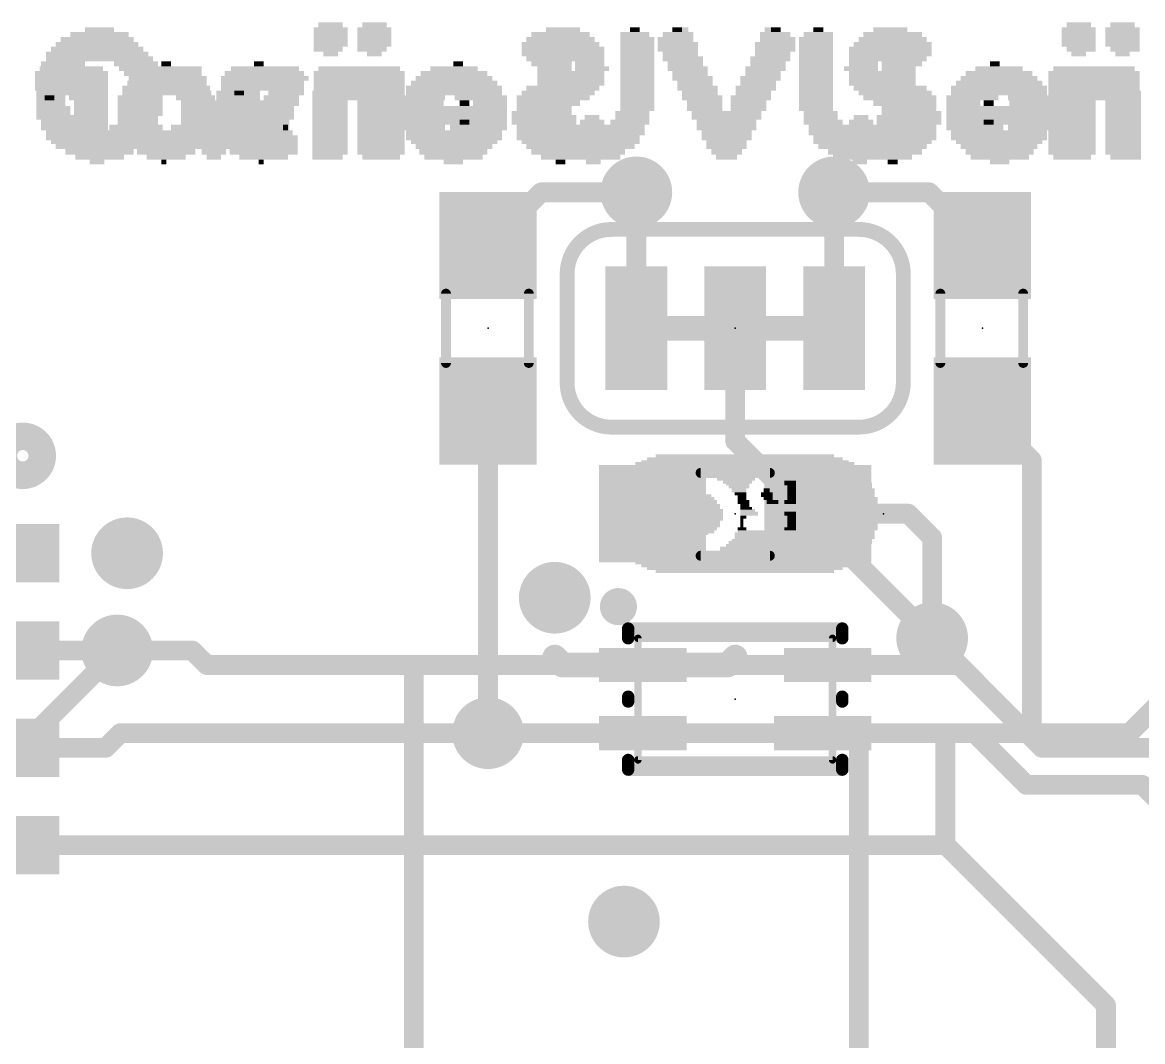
# Model space of a CAD drawing. Extents: x -31.8 to 54.9, y -10.7 to 32.8.
# Drawn here: x 5.38 to 16.89, y 9.18 to 19.65 of the extents above; entities that cross this region are included whole.
import ezdxf

# ---------------------------------------------------------------- set-up
doc = ezdxf.new("R2010")
doc.units = 0
for name, color, linetype in [('1', 12, 'CONTINUOUS'), ('16', 132, 'CONTINUOUS'), ('18', 110, 'CONTINUOUS'), ('21', 41, 'CONTINUOUS'), ('22', 40, 'CONTINUOUS'), ('23', 53, 'CONTINUOUS'), ('24', 53, 'CONTINUOUS'), ('51', 53, 'CONTINUOUS')]:
    doc.layers.add(name, color=color, linetype=linetype)

# ---------------------------------------------------------------- blocks, each defined once
blk = doc.blocks.new('RECT')
blk.add_solid([(-0.5, -0.5), (0.5, -0.5), (-0.5, 0.5), (0.5, 0.5)])
blk = doc.blocks.new('ROUNDV')
at = {"const_width": 0.5}
blk.add_lwpolyline([(0, -0.25, 1), (0, 0.25, 1), (0, -0.25)], format="xyb", dxfattribs=at)

msp = doc.modelspace()

# ---------------------------------------------------------------- linework, layer by layer
at = {"layer": '1'}
for points, const_width in [([(10.16, 17.36), (10.707, 17.907)], 0.2032), ([(10.707, 17.907), (11.684, 17.907)], 0.2032), ([(14.693, 17.907), (13.716, 17.907)], 0.2032), ([(15.24, 17.36), (14.693, 17.907)], 0.2032), ([(10.16, 15.66), (10.16, 12.35)], 0.2032), ([(15.24, 15.66), (15.748, 15.152)], 0.2032), ([(15.748, 15.152), (15.748, 12.35)], 0.2032), ([(13.55, 14.605), (14.478, 14.605)], 0.2032), ([(14.478, 14.605), (14.7235, 14.3595)], 0.2032), ([(14.7235, 14.3595), (14.7235, 13.3265)], 0.2032), ([(18.6, 14.2), (16.75, 12.35)], 0.2032), ([(14.7235, 13.3265), (14.447, 13.05)], 0.2032), ([(5.08, 13.2), (6.35, 13.2)], 0.2032), ([(10.9276, 13.05), (10.8458, 13.1318)], 0.254), ([(12.6182, 13.05), (12.7, 13.1318)], 0.254), ([(11.75, 13.05), (10.9276, 13.05)], 0.254), ([(11.75, 13.05), (12.6182, 13.05)], 0.254), ([(14.447, 13.05), (13.65, 13.05)], 0.2032), ([(6.381, 12.35), (6.231, 12.2)], 0.2032), ([(10.16, 12.35), (6.381, 12.35)], 0.2032), ([(11.75, 12.35), (10.16, 12.35)], 0.2032), ([(14.859, 12.35), (13.6, 12.35)], 0.2032), ([(15.748, 12.35), (14.859, 12.35)], 0.2032), ([(14.859, 12.35), (14.859, 11.2)], 0.2032), ([(16.75, 12.35), (15.748, 12.35)], 0.2032), ([(6.231, 12.2), (5.08, 12.2)], 0.2032), ([(5.08, 11.2), (14.859, 11.2)], 0.2032), ([(14.859, 11.2), (14.864, 11.2)], 0.2032), ([(14.864, 11.2), (16.51, 9.554)], 0.2032), ([(16.51, 9.554), (16.51, 1.27)], 0.2032)]:
    msp.add_lwpolyline(points, dxfattribs=dict(at, const_width=const_width))
for points, const_width in [([(10.707, 17.9578, 1), (10.707, 17.8562)], 0.1016), ([(10.7429, 17.8711, 1), (10.6711, 17.9429)], 0.1016), ([(11.684, 17.8562, 1), (11.684, 17.9578)], 0.1016), ([(13.716, 17.9578, 1), (13.716, 17.8562)], 0.1016), ([(14.7289, 17.9429, 1), (14.6571, 17.8711)], 0.1016), ([(14.693, 17.8562, 1), (14.693, 17.9578)], 0.1016), ([(10.1241, 17.3959, 1), (10.1959, 17.3241)], 0.1016), ([(15.2041, 17.3241, 1), (15.2759, 17.3959)], 0.1016), ([(10.2108, 15.66, 1), (10.1092, 15.66)], 0.1016), ([(15.2759, 15.6959, 1), (15.2041, 15.6241)], 0.1016), ([(15.7988, 15.152, 1), (15.6972, 15.152)], 0.1016), ([(15.7121, 15.1161, 1), (15.7839, 15.1879)], 0.1016), ([(13.55, 14.6558, 1), (13.55, 14.5542)], 0.1016), ([(14.5139, 14.6409, 1), (14.4421, 14.5691)], 0.1016), ([(14.478, 14.5542, 1), (14.478, 14.6558)], 0.1016), ([(14.7743, 14.3595, 1), (14.6727, 14.3595)], 0.1016), ([(14.6876, 14.3236, 1), (14.7594, 14.3954)], 0.1016), ([(14.6727, 13.3265, 1), (14.7743, 13.3265)], 0.1016), ([(14.7594, 13.2906, 1), (14.6876, 13.3624)], 0.1016), ([(6.35, 13.1492, 1), (6.35, 13.2508)], 0.1016), ([(10.8907, 13.1767, 1), (10.8009, 13.0869)], 0.127), ([(12.7449, 13.0869, 1), (12.6551, 13.1767)], 0.127), ([(10.9276, 13.1135, 1), (10.9276, 12.9865)], 0.127), ([(10.8827, 13.0051, 1), (10.9725, 13.0949)], 0.127), ([(11.75, 13.1135, 1), (11.75, 12.9865)], 0.127), ([(11.75, 12.9865, 1), (11.75, 13.1135)], 0.127), ([(12.5733, 13.0949, 1), (12.6631, 13.0051)], 0.127), ([(12.6182, 12.9865, 1), (12.6182, 13.1135)], 0.127), ([(13.65, 13.1008, 1), (13.65, 12.9992)], 0.1016), ([(14.4111, 13.0859, 1), (14.4829, 13.0141)], 0.1016), ([(14.447, 12.9992, 1), (14.447, 13.1008)], 0.1016), ([(6.381, 12.4008, 1), (6.381, 12.2992)], 0.1016), ([(6.4169, 12.3141, 1), (6.3451, 12.3859)], 0.1016), ([(10.16, 12.4008, 1), (10.16, 12.2992)], 0.1016), ([(10.16, 12.2992, 1), (10.16, 12.4008)], 0.1016), ([(11.75, 12.2992, 1), (11.75, 12.4008)], 0.1016), ([(13.6, 12.4008, 1), (13.6, 12.2992)], 0.1016), ([(14.859, 12.4008, 1), (14.859, 12.2992)], 0.1016), ([(14.9098, 12.35, 1), (14.8082, 12.35)], 0.1016), ([(14.859, 12.2992, 1), (14.859, 12.4008)], 0.1016), ([(15.748, 12.4008, 1), (15.748, 12.2992)], 0.1016), ([(15.748, 12.2992, 1), (15.748, 12.4008)], 0.1016), ([(16.7141, 12.3859, 1), (16.7859, 12.3141)], 0.1016), ([(16.75, 12.2992, 1), (16.75, 12.4008)], 0.1016), ([(10.1092, 12.35, 1), (10.2108, 12.35)], 0.1016), ([(15.6972, 12.35, 1), (15.7988, 12.35)], 0.1016), ([(6.1951, 12.2359, 1), (6.2669, 12.1641)], 0.1016), ([(6.231, 12.1492, 1), (6.231, 12.2508)], 0.1016), ([(14.859, 11.2508, 1), (14.859, 11.1492)], 0.1016), ([(14.8999, 11.2359, 1), (14.8281, 11.1641)], 0.1016), ([(14.859, 11.1492, 1), (14.859, 11.2508)], 0.1016), ([(14.864, 11.1492, 1), (14.864, 11.2508)], 0.1016), ([(14.8082, 11.2, 1), (14.9098, 11.2)], 0.1016), ([(16.5608, 9.554, 1), (16.4592, 9.554)], 0.1016), ([(16.4741, 9.5181, 1), (16.5459, 9.5899)], 0.1016)]:
    msp.add_lwpolyline(points, format="xyb", dxfattribs=dict(at, const_width=const_width))
at = {"layer": '16', "const_width": 0.2032}
for points in [[(11.684, 17.907), (11.684, 16.51)], [(13.716, 17.907), (13.716, 16.51)], [(12.7, 16.51), (12.7, 15.35)], [(12.7, 15.35), (14.7235, 13.3265)], [(14.7235, 13.3265), (15, 13.05)], [(5.08, 11.93), (6.35, 13.2)], [(6.35, 13.2), (7.12, 13.2)], [(7.12, 13.2), (7.27, 13.05)], [(7.27, 13.05), (9.398, 13.05)], [(9.398, 13.05), (15, 13.05)], [(9.398, 3.302), (9.398, 13.05)], [(15.85, 12.2), (15, 13.05)], [(10.16, 12.35), (13.97, 12.35)], [(13.97, 12.35), (15.1612, 12.35)], [(13.97, 1.27), (13.97, 12.35)], [(15.1612, 12.35), (15.6922, 11.819)], [(19.05, 12.2), (15.85, 12.2)], [(15.6922, 11.819), (16.883, 11.819)], [(16.883, 11.819), (17.272, 11.43)]]:
    msp.add_lwpolyline(points, dxfattribs=at)
at = {"layer": '16', "const_width": 0.1016}
for points in [[(11.7348, 17.907, 1), (11.6332, 17.907)], [(13.7668, 17.907, 1), (13.6652, 17.907)], [(12.7508, 16.51, 1), (12.6492, 16.51)], [(11.6332, 16.51, 1), (11.7348, 16.51)], [(13.6652, 16.51, 1), (13.7668, 16.51)], [(12.7359, 15.3859, 1), (12.6641, 15.3141)], [(12.6492, 15.35, 1), (12.7508, 15.35)], [(14.7594, 13.3624, 1), (14.6876, 13.2906)], [(14.6876, 13.2906, 1), (14.7594, 13.3624)], [(6.35, 13.2508, 1), (6.35, 13.1492)], [(6.3859, 13.1641, 1), (6.3141, 13.2359)], [(7.1559, 13.2359, 1), (7.0841, 13.1641)], [(7.12, 13.1492, 1), (7.12, 13.2508)], [(7.27, 13.1008, 1), (7.27, 12.9992)], [(7.2341, 13.0141, 1), (7.3059, 13.0859)], [(9.398, 13.1008, 1), (9.398, 12.9992)], [(9.4488, 13.05, 1), (9.3472, 13.05)], [(9.398, 12.9992, 1), (9.398, 13.1008)], [(15.0359, 13.0859, 1), (14.9641, 13.0141)], [(14.9641, 13.0141, 1), (15.0359, 13.0859)], [(15, 12.9992, 1), (15, 13.1008)], [(10.16, 12.4008, 1), (10.16, 12.2992)], [(13.97, 12.4008, 1), (13.97, 12.2992)], [(14.0208, 12.35, 1), (13.9192, 12.35)], [(13.97, 12.2992, 1), (13.97, 12.4008)], [(15.1971, 12.3859, 1), (15.1253, 12.3141)], [(15.1612, 12.2992, 1), (15.1612, 12.4008)], [(15.85, 12.2508, 1), (15.85, 12.1492)], [(15.8141, 12.1641, 1), (15.8859, 12.2359)], [(15.6922, 11.8698, 1), (15.6922, 11.7682)], [(15.6563, 11.7831, 1), (15.7281, 11.8549)], [(16.9189, 11.8549, 1), (16.8471, 11.7831)], [(16.883, 11.7682, 1), (16.883, 11.8698)]]:
    msp.add_lwpolyline(points, format="xyb", dxfattribs=at)
at = {"layer": '21'}
for points, const_width in [([(5.38, 15.0586, 1), (5.38, 15.3414, 1), (5.38, 15.0586)], 0.4), ([(11.5, 13.5548, 1), (11.5, 13.7453, 1), (11.5, 13.5548)], 0.1905), ([(11.6, 13.4568, 1), (11.6, 13.3933)], 0.0635), ([(11.6318, 13.425, 1), (11.5683, 13.425)], 0.0635), ([(13.8318, 13.425, 1), (13.7683, 13.425)], 0.0635), ([(13.8, 13.3933, 1), (13.8, 13.4568)], 0.0635), ([(11.5683, 13.325, 1), (11.6318, 13.325)], 0.0635), ([(13.7683, 13.325, 1), (13.8318, 13.325)], 0.0635), ([(11.6318, 12.725, 1), (11.5683, 12.725)], 0.0635), ([(13.8318, 12.725, 1), (13.7683, 12.725)], 0.0635), ([(11.5683, 12.675, 1), (11.6318, 12.675)], 0.0635), ([(13.7683, 12.675, 1), (13.8318, 12.675)], 0.0635), ([(11.6318, 12.075, 1), (11.5683, 12.075)], 0.0635), ([(13.8318, 12.075, 1), (13.7683, 12.075)], 0.0635), ([(11.6, 12.0068, 1), (11.6, 11.9433)], 0.0635), ([(11.5683, 11.975, 1), (11.6318, 11.975)], 0.0635), ([(13.7683, 11.975, 1), (13.8318, 11.975)], 0.0635), ([(13.8, 11.9433, 1), (13.8, 12.0068)], 0.0635)]:
    msp.add_lwpolyline(points, format="xyb", dxfattribs=dict(at, const_width=const_width))
at = {"layer": '21', "const_width": 0.127}
for points in [[(13.8, 13.425), (11.6, 13.425)], [(11.6, 13.325), (11.6, 13.425)], [(13.8, 13.425), (13.8, 13.325)], [(11.6, 12.675), (11.6, 12.725)], [(13.8, 12.725), (13.8, 12.675)], [(11.6, 11.975), (11.6, 12.075)], [(13.8, 12.075), (13.8, 11.975)], [(11.6, 11.975), (13.8, 11.975)]]:
    msp.add_lwpolyline(points, dxfattribs=at)
at = {"layer": '22'}
for points, const_width in [([(11.43, 17.526, 0.4142), (10.9728, 17.0688)], 0.1524), ([(11.43, 17.5641, 1), (11.43, 17.4879)], 0.0762), ([(11.43, 17.4879, 1), (11.43, 17.5641)], 0.0762), ([(14.4272, 17.0688, 0.4142), (13.97, 17.526)], 0.1524), ([(13.97, 17.5641, 1), (13.97, 17.4879)], 0.0762), ([(13.97, 17.4879, 1), (13.97, 17.5641)], 0.0762), ([(11.0109, 17.0688, 1), (10.9347, 17.0688)], 0.0762), ([(10.9347, 17.0688, 1), (11.0109, 17.0688)], 0.0762), ([(14.4653, 17.0688, 1), (14.3891, 17.0688)], 0.0762), ([(14.3891, 17.0688, 1), (14.4653, 17.0688)], 0.0762), ([(10.9728, 15.9512, 0.4142), (11.43, 15.494)], 0.1524), ([(11.0109, 15.9512, 1), (10.9347, 15.9512)], 0.0762), ([(13.97, 15.494, 0.4142), (14.4272, 15.9512)], 0.1524), ([(14.4653, 15.9512, 1), (14.3891, 15.9512)], 0.0762), ([(10.9347, 15.9512, 1), (11.0109, 15.9512)], 0.0762), ([(14.3891, 15.9512, 1), (14.4653, 15.9512)], 0.0762), ([(11.43, 15.5321, 1), (11.43, 15.4559)], 0.0762), ([(11.43, 15.4559, 1), (11.43, 15.5321)], 0.0762), ([(13.97, 15.5321, 1), (13.97, 15.4559)], 0.0762), ([(13.97, 15.4559, 1), (13.97, 15.5321)], 0.0762)]:
    msp.add_lwpolyline(points, format="xyb", dxfattribs=dict(at, const_width=const_width))
at = {"layer": '22', "const_width": 0.1524}
for points in [[(13.97, 17.526), (11.43, 17.526)], [(10.9728, 15.9512), (10.9728, 17.0688)], [(14.4272, 15.9512), (14.4272, 17.0688)], [(11.43, 15.494), (13.97, 15.494)]]:
    msp.add_lwpolyline(points, dxfattribs=at)
at = {"layer": '23'}
for p in [(10.16, 16.51), (15.24, 16.51), (12.7, 14.605), (12.7, 12.7)]:
    msp.add_point(p, dxfattribs=at)
at = {"layer": '24'}
for p in [(12.7, 16.51), (14.224, 14.605)]:
    msp.add_point(p, dxfattribs=at)
at = {"layer": '51'}
for points, const_width in [([(9.728, 16.154), (9.728, 16.866)], 0.1016), ([(10.579, 16.154), (10.579, 16.866)], 0.1016), ([(14.808, 16.154), (14.808, 16.866)], 0.1016), ([(15.659, 16.154), (15.659, 16.866)], 0.1016), ([(13.056, 15.024), (12.344, 15.024)], 0.1016), ([(13.056, 14.173), (12.344, 14.173)], 0.1016), ([(11.7, 13.325), (11.7, 12.075)], 0.0762), ([(13.7, 13.325), (11.7, 13.325)], 0.0762), ([(13.7, 12.075), (13.7, 13.325)], 0.0762), ([(11.7, 12.075), (13.7, 12.075)], 0.0762)]:
    msp.add_lwpolyline(points, dxfattribs=dict(at, const_width=const_width))
for points, const_width in [([(9.7534, 16.866, 1), (9.7026, 16.866)], 0.0508), ([(10.6044, 16.866, 1), (10.5536, 16.866)], 0.0508), ([(14.8334, 16.866, 1), (14.7826, 16.866)], 0.0508), ([(15.6844, 16.866, 1), (15.6336, 16.866)], 0.0508), ([(9.7026, 16.154, 1), (9.7534, 16.154)], 0.0508), ([(10.5536, 16.154, 1), (10.6044, 16.154)], 0.0508), ([(14.7826, 16.154, 1), (14.8334, 16.154)], 0.0508), ([(15.6336, 16.154, 1), (15.6844, 16.154)], 0.0508), ([(12.344, 15.0494, 1), (12.344, 14.9986)], 0.0508), ([(13.056, 14.9986, 1), (13.056, 15.0494)], 0.0508), ([(12.344, 14.1984, 1), (12.344, 14.1476)], 0.0508), ([(13.056, 14.1476, 1), (13.056, 14.1984)], 0.0508), ([(11.7191, 13.325, 1), (11.681, 13.325)], 0.0381), ([(11.7, 13.3441, 1), (11.7, 13.306)], 0.0381), ([(13.7191, 13.325, 1), (13.681, 13.325)], 0.0381), ([(13.7, 13.306, 1), (13.7, 13.3441)], 0.0381), ([(11.7, 12.0941, 1), (11.7, 12.056)], 0.0381), ([(11.681, 12.075, 1), (11.7191, 12.075)], 0.0381), ([(13.681, 12.075, 1), (13.7191, 12.075)], 0.0381), ([(13.7, 12.056, 1), (13.7, 12.0941)], 0.0381)]:
    msp.add_lwpolyline(points, format="xyb", dxfattribs=dict(at, const_width=const_width))

# ---------------------------------------------------------------- block references
at = {"layer": '1', "xscale": 1.1}
for p, rotation in [((10.16, 17.36), 90), ((15.24, 17.36), 90), ((10.16, 15.66), 90), ((15.24, 15.66), 90), ((11.85, 14.605), 180), ((13.55, 14.605), 180)]:
    msp.add_blockref('RECT', p, dxfattribs=dict(at, rotation=rotation))
at = {"layer": '1'}
for p, xscale, yscale, rotation in [((5.08, 14.2), 0.6, 1.35, 270), ((5.08, 13.2), 0.6, 1.35, 270), ((13.65, 13.05), 0.9, 0.35, 180), ((5.08, 12.2), 0.6, 1.35, 270), ((5.08, 11.2), 0.6, 1.35, 270)]:
    msp.add_blockref('RECT', p, dxfattribs=dict(at, xscale=xscale, yscale=yscale, rotation=rotation))
at = {"layer": '1', "xscale": 0.9, "yscale": 0.35}
for p in [(11.75, 13.05), (11.75, 12.35)]:
    msp.add_blockref('RECT', p, dxfattribs=at)
at = {"layer": '1', "yscale": 0.35}
msp.add_blockref('RECT', (13.6, 12.35), dxfattribs=at)
at = {"layer": '16', "rotation": 180}
for p, xscale, yscale in [((11.684, 16.51), 0.635, 1.27), ((12.7, 16.51), 0.635, 1.27), ((13.716, 16.51), 0.635, 1.27), ((12.192, 16.51), 0.4064, 0.254), ((13.208, 16.51), 0.4064, 0.254)]:
    msp.add_blockref('RECT', p, dxfattribs=dict(at, xscale=xscale, yscale=yscale))
at = {"layer": '18', "xscale": 0.7366, "yscale": 0.7366}
for p in [(11.684, 17.907), (11.684, 17.907), (13.716, 17.907), (13.716, 17.907), (6.4516, 14.1986), (6.4516, 14.1986), (10.8458, 13.7414), (10.8458, 13.7414), (14.7235, 13.3265), (14.7235, 13.3265), (6.35, 13.2), (6.35, 13.2), (10.16, 12.35), (10.16, 12.35), (11.557, 10.414), (11.557, 10.414)]:
    msp.add_blockref('ROUNDV', p, dxfattribs=at)
at = {"layer": '21'}
for p, xscale, yscale in [((6.168, 19.578), 0.3, 0.05), ((8.543, 19.578), 0.35, 0.05), ((8.543, 19.628), 0.25, 0.05), ((8.993, 19.578), 0.35, 0.05), ((8.993, 19.628), 0.25, 0.05), ((10.843, 19.578), 0.15, 0.05), ((11.668, 19.578), 0.1, 0.05), ((12.143, 19.578), 0.15, 0.05), ((13.118, 19.578), 0.1, 0.05), ((14.293, 19.578), 0.35, 0.05), ((6.143, 19.428), 0.85, 0.05), ((6.143, 19.478), 0.75, 0.05), ((6.168, 19.528), 0.6, 0.05), ((8.543, 19.528), 0.35, 0.05), ((8.543, 19.478), 0.35, 0.05), ((8.543, 19.428), 0.35, 0.05), ((8.993, 19.528), 0.35, 0.05), ((8.993, 19.478), 0.35, 0.05), ((8.993, 19.428), 0.35, 0.05), ((10.843, 19.478), 0.35, 0.05), ((10.843, 19.428), 0.35, 0.05), ((10.843, 19.528), 0.25, 0.05), ((11.668, 19.528), 0.3, 0.05), ((11.693, 19.478), 0.35, 0.05), ((11.693, 19.428), 0.35, 0.05), ((12.118, 19.428), 0.4, 0.05), ((12.118, 19.478), 0.3, 0.05), ((12.143, 19.528), 0.25, 0.05), ((13.143, 19.478), 0.35, 0.05), ((13.143, 19.428), 0.35, 0.05), ((13.143, 19.528), 0.25, 0.05), ((14.318, 19.428), 0.8, 0.05), ((14.318, 19.478), 0.7, 0.05), ((14.318, 19.528), 0.6, 0.05), ((6.143, 19.328), 1.05, 0.05), ((6.143, 19.378), 0.95, 0.05), ((8.518, 19.378), 0.3, 0.05), ((8.543, 19.328), 0.15, 0.05), ((8.968, 19.378), 0.3, 0.05), ((8.993, 19.328), 0.15, 0.05), ((10.843, 19.378), 0.35, 0.05), ((10.843, 19.328), 0.35, 0.05), ((11.693, 19.378), 0.35, 0.05), ((11.693, 19.328), 0.35, 0.05), ((12.143, 19.378), 0.35, 0.05), ((12.143, 19.328), 0.35, 0.05), ((13.118, 19.378), 0.4, 0.05), ((13.093, 19.328), 0.35, 0.05), ((14.293, 19.378), 0.85, 0.05), ((14.293, 19.328), 0.85, 0.05), ((5.793, 19.228), 0.45, 0.05), ((6.168, 19.278), 1.1, 0.05), ((6.543, 19.228), 0.45, 0.05), ((10.843, 19.278), 0.35, 0.05), ((10.843, 19.228), 0.35, 0.05), ((11.693, 19.278), 0.35, 0.05), ((11.693, 19.228), 0.35, 0.05), ((12.193, 19.278), 0.35, 0.05), ((12.193, 19.228), 0.35, 0.05), ((13.068, 19.278), 0.4, 0.05), ((13.043, 19.228), 0.35, 0.05), ((14.043, 19.278), 0.35, 0.05), ((14.018, 19.228), 0.3, 0.05), ((14.518, 19.278), 0.3, 0.05), ((14.543, 19.228), 0.15, 0.05), ((15.368, 19.228), 0.1, 0.05), ((5.718, 19.128), 0.4, 0.05), ((5.768, 19.178), 0.4, 0.05), ((6.568, 19.178), 0.4, 0.05), ((6.593, 19.128), 0.35, 0.05), ((7.068, 19.128), 0.3, 0.05), ((7.093, 19.178), 0.25, 0.05), ((7.593, 19.128), 0.25, 0.05), ((7.593, 19.178), 0.15, 0.05), ((8.118, 19.128), 0.3, 0.05), ((8.118, 19.178), 0.2, 0.05), ((8.543, 19.128), 0.35, 0.05), ((8.543, 19.178), 0.25, 0.05), ((8.993, 19.128), 0.35, 0.05), ((8.993, 19.178), 0.25, 0.05), ((9.743, 19.128), 0.55, 0.05), ((9.768, 19.178), 0.4, 0.05), ((10.843, 19.178), 0.35, 0.05), ((10.843, 19.128), 0.35, 0.05), ((11.693, 19.178), 0.35, 0.05), ((11.693, 19.128), 0.35, 0.05), ((12.243, 19.178), 0.35, 0.05), ((12.243, 19.128), 0.35, 0.05), ((13.018, 19.178), 0.4, 0.05), ((12.993, 19.128), 0.35, 0.05), ((13.993, 19.178), 0.35, 0.05), ((14.043, 19.128), 0.35, 0.05), ((15.393, 19.128), 0.65, 0.05), ((15.393, 19.178), 0.45, 0.05), ((16.318, 19.128), 0.8, 0.05), ((16.093, 19.178), 0.25, 0.05), ((16.468, 19.178), 0.3, 0.05), ((5.693, 19.078), 0.35, 0.05), ((5.693, 19.028), 0.35, 0.05), ((5.668, 18.978), 0.3, 0.05), ((6.643, 19.078), 0.35, 0.05), ((6.643, 19.028), 0.35, 0.05), ((6.643, 18.978), 0.35, 0.05), ((7.093, 19.078), 0.35, 0.05), ((7.093, 19.028), 0.35, 0.05), ((7.093, 18.978), 0.35, 0.05), ((7.593, 19.078), 0.35, 0.05), ((7.593, 19.028), 0.35, 0.05), ((7.618, 18.978), 0.4, 0.05), ((8.093, 19.028), 0.35, 0.05), ((8.093, 18.978), 0.35, 0.05), ((8.143, 19.078), 0.35, 0.05), ((8.543, 19.078), 0.35, 0.05), ((8.543, 19.028), 0.35, 0.05), ((8.543, 18.978), 0.35, 0.05), ((8.993, 19.078), 0.35, 0.05), ((8.993, 19.028), 0.35, 0.05), ((8.993, 18.978), 0.35, 0.05), ((9.718, 18.978), 0.8, 0.05), ((9.743, 19.028), 0.75, 0.05), ((9.768, 19.078), 0.7, 0.05), ((10.843, 19.078), 0.35, 0.05), ((10.843, 19.028), 0.35, 0.05), ((10.843, 18.978), 0.35, 0.05), ((11.693, 19.078), 0.35, 0.05), ((11.693, 19.028), 0.35, 0.05), ((11.693, 18.978), 0.35, 0.05), ((12.293, 19.078), 0.35, 0.05), ((12.293, 19.028), 0.35, 0.05), ((12.343, 18.978), 0.35, 0.05), ((12.968, 19.078), 0.4, 0.05), ((12.943, 19.028), 0.35, 0.05), ((12.943, 18.978), 0.35, 0.05), ((14.093, 19.078), 0.45, 0.05), ((14.193, 19.028), 0.65, 0.05), ((14.293, 18.978), 0.75, 0.05), ((15.368, 18.978), 0.9, 0.05), ((15.368, 19.028), 0.8, 0.05), ((15.393, 19.078), 0.75, 0.05), ((16.343, 19.078), 0.85, 0.05), ((16.368, 19.028), 0.9, 0.05), ((16.368, 18.978), 0.9, 0.05), ((5.668, 18.928), 0.3, 0.05), ((5.668, 18.878), 0.3, 0.05), ((6.643, 18.928), 0.35, 0.05), ((6.643, 18.878), 0.35, 0.05), ((7.143, 18.928), 0.35, 0.05), ((7.143, 18.878), 0.35, 0.05), ((7.593, 18.928), 0.45, 0.05), ((7.593, 18.878), 0.45, 0.05), ((8.043, 18.878), 0.35, 0.05), ((8.093, 18.928), 0.35, 0.05), ((8.543, 18.928), 0.35, 0.05), ((8.543, 18.878), 0.35, 0.05), ((8.993, 18.928), 0.35, 0.05), ((8.993, 18.878), 0.35, 0.05), ((9.493, 18.878), 0.45, 0.05), ((9.693, 18.928), 0.75, 0.05), ((9.943, 18.878), 0.25, 0.05), ((10.843, 18.928), 0.35, 0.05), ((10.843, 18.878), 0.35, 0.05), ((11.693, 18.928), 0.35, 0.05), ((11.693, 18.878), 0.35, 0.05), ((12.343, 18.928), 0.35, 0.05), ((12.393, 18.878), 0.35, 0.05), ((12.893, 18.928), 0.35, 0.05), ((12.893, 18.878), 0.35, 0.05), ((14.343, 18.928), 0.75, 0.05), ((14.393, 18.878), 0.75, 0.05), ((15.068, 18.878), 0.4, 0.05), ((15.368, 18.928), 0.9, 0.05), ((15.668, 18.878), 0.3, 0.05), ((16.393, 18.928), 0.95, 0.05), ((16.393, 18.878), 0.95, 0.05), ((5.668, 18.823), 0.3, 0.06), ((5.693, 18.768), 0.35, 0.05), ((6.643, 18.823), 0.35, 0.06), ((6.643, 18.768), 0.35, 0.05), ((7.618, 18.823), 1.2, 0.06), ((7.593, 18.768), 1.15, 0.05), ((8.543, 18.823), 0.35, 0.06), ((8.543, 18.768), 0.35, 0.05), ((8.993, 18.823), 0.35, 0.06), ((8.993, 18.768), 0.35, 0.05), ((9.443, 18.823), 0.35, 0.06), ((9.443, 18.768), 0.35, 0.05), ((9.918, 18.823), 0.1, 0.06), ((10.843, 18.823), 0.35, 0.06), ((10.843, 18.768), 0.35, 0.05), ((11.693, 18.823), 0.35, 0.06), ((11.693, 18.768), 0.35, 0.05), ((12.393, 18.823), 0.35, 0.06), ((12.418, 18.768), 0.3, 0.05), ((12.843, 18.823), 0.35, 0.06), ((12.843, 18.768), 0.35, 0.05), ((14.443, 18.823), 0.65, 0.06), ((14.518, 18.768), 0.5, 0.05), ((15.043, 18.823), 0.35, 0.06), ((15.343, 18.768), 0.95, 0.05), ((15.668, 18.823), 0.3, 0.06), ((16.093, 18.823), 0.35, 0.06), ((16.093, 18.768), 0.35, 0.05), ((16.693, 18.823), 0.35, 0.06), ((16.718, 18.768), 0.3, 0.05), ((5.693, 18.718), 0.35, 0.05), ((5.718, 18.678), 0.4, 0.05), ((5.768, 18.628), 0.4, 0.05), ((6.568, 18.628), 0.4, 0.05), ((6.618, 18.718), 0.4, 0.05), ((6.593, 18.678), 0.35, 0.05), ((7.593, 18.718), 1.15, 0.05), ((7.618, 18.678), 1.1, 0.05), ((7.593, 18.628), 1.05, 0.05), ((8.543, 18.718), 0.35, 0.05), ((8.543, 18.678), 0.35, 0.05), ((8.543, 18.628), 0.35, 0.05), ((8.993, 18.718), 0.35, 0.05), ((8.993, 18.678), 0.35, 0.05), ((8.993, 18.628), 0.35, 0.05), ((9.443, 18.718), 0.35, 0.05), ((9.443, 18.678), 0.35, 0.05), ((9.443, 18.628), 0.35, 0.05), ((9.918, 18.628), 0.1, 0.05), ((10.843, 18.718), 0.35, 0.05), ((10.893, 18.678), 0.35, 0.05), ((10.893, 18.628), 0.35, 0.05), ((11.618, 18.628), 0.4, 0.05), ((11.643, 18.718), 0.35, 0.05), ((11.643, 18.678), 0.35, 0.05), ((12.618, 18.718), 0.7, 0.05), ((12.643, 18.678), 0.65, 0.05), ((12.618, 18.628), 0.6, 0.05), ((13.993, 18.628), 0.25, 0.05), ((13.993, 18.678), 0.15, 0.05), ((14.618, 18.718), 0.4, 0.05), ((14.643, 18.678), 0.35, 0.05), ((14.643, 18.628), 0.35, 0.05), ((15.343, 18.718), 0.95, 0.05), ((15.318, 18.678), 0.9, 0.05), ((15.293, 18.628), 0.85, 0.05), ((16.093, 18.718), 0.35, 0.05), ((16.093, 18.678), 0.35, 0.05), ((16.093, 18.628), 0.35, 0.05), ((16.718, 18.718), 0.3, 0.05), ((16.718, 18.678), 0.3, 0.05), ((16.718, 18.628), 0.3, 0.05), ((5.818, 18.573), 0.5, 0.06), ((6.243, 18.518), 1.25, 0.05), ((6.543, 18.573), 0.55, 0.06), ((7.343, 18.573), 0.45, 0.06), ((7.343, 18.518), 0.45, 0.05), ((7.868, 18.573), 0.5, 0.06), ((7.843, 18.518), 0.45, 0.05), ((8.543, 18.573), 0.35, 0.06), ((8.543, 18.518), 0.35, 0.05), ((8.993, 18.573), 0.35, 0.06), ((8.993, 18.518), 0.35, 0.05), ((9.493, 18.573), 0.45, 0.06), ((9.693, 18.518), 0.75, 0.05), ((9.893, 18.573), 0.25, 0.06), ((10.943, 18.573), 0.45, 0.06), ((11.568, 18.573), 0.4, 0.06), ((12.643, 18.573), 0.55, 0.06), ((12.618, 18.518), 0.5, 0.05), ((14.018, 18.573), 0.4, 0.06), ((14.293, 18.518), 0.95, 0.05), ((14.593, 18.573), 0.35, 0.06), ((15.068, 18.573), 0.4, 0.06), ((15.118, 18.518), 0.4, 0.05), ((15.643, 18.518), 0.15, 0.05), ((16.093, 18.573), 0.35, 0.06), ((16.093, 18.518), 0.35, 0.05), ((16.718, 18.573), 0.3, 0.06), ((16.718, 18.518), 0.3, 0.05), ((6.268, 18.468), 1.3, 0.05), ((6.293, 18.428), 1.25, 0.05), ((7.318, 18.468), 0.4, 0.05), ((7.343, 18.428), 0.35, 0.05), ((7.868, 18.468), 0.4, 0.05), ((7.843, 18.428), 0.35, 0.05), ((8.543, 18.468), 0.35, 0.05), ((8.543, 18.428), 0.35, 0.05), ((8.993, 18.468), 0.35, 0.05), ((8.993, 18.428), 0.35, 0.05), ((9.718, 18.468), 0.8, 0.05), ((9.743, 18.428), 0.75, 0.05), ((11.243, 18.468), 0.95, 0.05), ((11.268, 18.428), 0.9, 0.05), ((12.643, 18.468), 0.45, 0.05), ((12.618, 18.428), 0.4, 0.05), ((14.293, 18.468), 0.95, 0.05), ((14.293, 18.428), 0.85, 0.05), ((15.343, 18.468), 0.85, 0.05), ((15.368, 18.428), 0.8, 0.05), ((16.093, 18.468), 0.35, 0.05), ((16.093, 18.428), 0.35, 0.05), ((16.718, 18.468), 0.3, 0.05), ((16.718, 18.428), 0.3, 0.05), ((6.318, 18.378), 1.2, 0.05), ((6.168, 18.323), 0.7, 0.06), ((6.718, 18.323), 0.3, 0.06), ((7.343, 18.378), 0.35, 0.05), ((7.343, 18.323), 0.25, 0.06), ((7.868, 18.378), 0.3, 0.05), ((7.868, 18.323), 0.3, 0.06), ((8.543, 18.378), 0.35, 0.05), ((8.543, 18.323), 0.35, 0.06), ((8.993, 18.378), 0.35, 0.05), ((8.993, 18.323), 0.35, 0.06), ((9.743, 18.378), 0.65, 0.05), ((9.743, 18.323), 0.55, 0.06), ((11.268, 18.378), 0.8, 0.05), ((11.243, 18.323), 0.65, 0.06), ((12.618, 18.378), 0.4, 0.05), ((12.618, 18.323), 0.3, 0.06), ((14.293, 18.378), 0.75, 0.05), ((14.293, 18.323), 0.65, 0.06), ((15.393, 18.378), 0.75, 0.05), ((15.418, 18.323), 0.7, 0.06), ((16.093, 18.378), 0.35, 0.05), ((16.093, 18.323), 0.35, 0.06), ((16.718, 18.378), 0.3, 0.05), ((16.718, 18.323), 0.3, 0.06), ((6.168, 18.268), 0.5, 0.05), ((6.143, 18.218), 0.15, 0.05), ((6.768, 18.268), 0.2, 0.05), ((7.343, 18.268), 0.15, 0.05), ((7.868, 18.268), 0.2, 0.05), ((8.543, 18.268), 0.25, 0.05), ((8.993, 18.268), 0.25, 0.05), ((9.768, 18.268), 0.4, 0.05), ((11.268, 18.268), 0.5, 0.05), ((11.243, 18.218), 0.15, 0.05), ((12.618, 18.268), 0.2, 0.05), ((14.293, 18.268), 0.45, 0.05), ((14.318, 18.218), 0.1, 0.05), ((15.418, 18.268), 0.6, 0.05), ((15.418, 18.218), 0.2, 0.05), ((16.093, 18.268), 0.25, 0.05), ((16.743, 18.268), 0.25, 0.05)]:
    msp.add_blockref('RECT', p, dxfattribs=dict(at, xscale=xscale, yscale=yscale))
at = {"layer": '21', "yscale": 0.05}
msp.add_blockref('RECT', (11.268, 18.518), dxfattribs=at)
at = {"layer": '22', "rotation": 180}
for p, xscale, yscale in [((10.9292, 19.578), 0.35, 0.05), ((12.1042, 19.578), 0.1, 0.05), ((13.0792, 19.578), 0.15, 0.05), ((13.5542, 19.578), 0.1, 0.05), ((14.3792, 19.578), 0.15, 0.05), ((16.2292, 19.578), 0.35, 0.05), ((16.2292, 19.628), 0.25, 0.05), ((16.6792, 19.578), 0.35, 0.05), ((16.6792, 19.628), 0.25, 0.05), ((10.9042, 19.428), 0.8, 0.05), ((10.9042, 19.478), 0.7, 0.05), ((10.9042, 19.528), 0.6, 0.05), ((12.0792, 19.478), 0.35, 0.05), ((12.0792, 19.428), 0.35, 0.05), ((12.0792, 19.528), 0.25, 0.05), ((13.1042, 19.428), 0.4, 0.05), ((13.0792, 19.528), 0.25, 0.05), ((13.1042, 19.478), 0.3, 0.05), ((13.5292, 19.478), 0.35, 0.05), ((13.5292, 19.428), 0.35, 0.05), ((13.5542, 19.528), 0.3, 0.05), ((14.3792, 19.478), 0.35, 0.05), ((14.3792, 19.428), 0.35, 0.05), ((14.3792, 19.528), 0.25, 0.05), ((16.2292, 19.528), 0.35, 0.05), ((16.2292, 19.478), 0.35, 0.05), ((16.2292, 19.428), 0.35, 0.05), ((16.6792, 19.528), 0.35, 0.05), ((16.6792, 19.478), 0.35, 0.05), ((16.6792, 19.428), 0.35, 0.05), ((10.9292, 19.378), 0.85, 0.05), ((10.9292, 19.328), 0.85, 0.05), ((12.1042, 19.378), 0.4, 0.05), ((12.1292, 19.328), 0.35, 0.05), ((13.0792, 19.378), 0.35, 0.05), ((13.0792, 19.328), 0.35, 0.05), ((13.5292, 19.378), 0.35, 0.05), ((13.5292, 19.328), 0.35, 0.05), ((14.3792, 19.378), 0.35, 0.05), ((14.3792, 19.328), 0.35, 0.05), ((16.2542, 19.378), 0.3, 0.05), ((16.2292, 19.328), 0.15, 0.05), ((16.7042, 19.378), 0.3, 0.05), ((16.6792, 19.328), 0.15, 0.05), ((6.8542, 19.228), 0.1, 0.05), ((7.8042, 19.228), 0.1, 0.05), ((9.8542, 19.228), 0.1, 0.05), ((10.7042, 19.278), 0.3, 0.05), ((10.6792, 19.228), 0.15, 0.05), ((11.1792, 19.278), 0.35, 0.05), ((11.2042, 19.228), 0.3, 0.05), ((12.1542, 19.278), 0.4, 0.05), ((12.1792, 19.228), 0.35, 0.05), ((13.0292, 19.278), 0.35, 0.05), ((13.0292, 19.228), 0.35, 0.05), ((13.5292, 19.278), 0.35, 0.05), ((13.5292, 19.228), 0.35, 0.05), ((14.3792, 19.278), 0.35, 0.05), ((14.3792, 19.228), 0.35, 0.05), ((5.8792, 19.128), 0.75, 0.05), ((5.7042, 19.178), 0.3, 0.05), ((6.0792, 19.178), 0.25, 0.05), ((6.8542, 19.128), 0.6, 0.05), ((6.8292, 19.178), 0.45, 0.05), ((7.7792, 19.128), 0.65, 0.05), ((7.8042, 19.178), 0.5, 0.05), ((8.9042, 19.128), 0.8, 0.05), ((8.7542, 19.178), 0.3, 0.05), ((9.1292, 19.178), 0.25, 0.05), ((9.8292, 19.128), 0.65, 0.05), ((9.8292, 19.178), 0.45, 0.05), ((11.1792, 19.128), 0.35, 0.05), ((11.2292, 19.178), 0.35, 0.05), ((12.2042, 19.178), 0.4, 0.05), ((12.2292, 19.128), 0.35, 0.05), ((12.9792, 19.178), 0.35, 0.05), ((12.9792, 19.128), 0.35, 0.05), ((13.5292, 19.178), 0.35, 0.05), ((13.5292, 19.128), 0.35, 0.05), ((14.3792, 19.178), 0.35, 0.05), ((14.3792, 19.128), 0.35, 0.05), ((15.4792, 19.128), 0.55, 0.05), ((15.4542, 19.178), 0.4, 0.05), ((16.2292, 19.128), 0.35, 0.05), ((16.2292, 19.178), 0.25, 0.05), ((16.6792, 19.128), 0.35, 0.05), ((16.6792, 19.178), 0.25, 0.05), ((5.8792, 19.078), 0.75, 0.05), ((5.8792, 19.028), 0.75, 0.05), ((5.8792, 18.978), 0.75, 0.05), ((6.8542, 18.978), 0.9, 0.05), ((6.8542, 19.028), 0.8, 0.05), ((6.8542, 19.078), 0.7, 0.05), ((7.8042, 19.078), 0.7, 0.05), ((7.8292, 19.028), 0.75, 0.05), ((7.8542, 18.978), 0.7, 0.05), ((8.8542, 19.028), 0.9, 0.05), ((8.8542, 18.978), 0.9, 0.05), ((8.8792, 19.078), 0.85, 0.05), ((9.8542, 18.978), 0.9, 0.05), ((9.8292, 19.078), 0.75, 0.05), ((9.8542, 19.028), 0.8, 0.05), ((10.9292, 18.978), 0.75, 0.05), ((11.0292, 19.028), 0.65, 0.05), ((11.1292, 19.078), 0.45, 0.05), ((12.2542, 19.078), 0.4, 0.05), ((12.2792, 19.028), 0.35, 0.05), ((12.2792, 18.978), 0.35, 0.05), ((12.8792, 18.978), 0.35, 0.05), ((12.9292, 19.078), 0.35, 0.05), ((12.9292, 19.028), 0.35, 0.05), ((13.5292, 19.078), 0.35, 0.05), ((13.5292, 19.028), 0.35, 0.05), ((13.5292, 18.978), 0.35, 0.05), ((14.3792, 19.078), 0.35, 0.05), ((14.3792, 19.028), 0.35, 0.05), ((14.3792, 18.978), 0.35, 0.05), ((15.4542, 19.078), 0.7, 0.05), ((15.4792, 19.028), 0.75, 0.05), ((15.5042, 18.978), 0.8, 0.05), ((16.2292, 19.078), 0.35, 0.05), ((16.2292, 19.028), 0.35, 0.05), ((16.2292, 18.978), 0.35, 0.05), ((16.6792, 19.078), 0.35, 0.05), ((16.6792, 19.028), 0.35, 0.05), ((16.6792, 18.978), 0.35, 0.05), ((5.9042, 18.928), 0.7, 0.05), ((5.6542, 18.878), 0.1, 0.05), ((6.0542, 18.878), 0.4, 0.05), ((6.5542, 18.878), 0.4, 0.05), ((6.8542, 18.928), 0.9, 0.05), ((7.1542, 18.878), 0.4, 0.05), ((7.6042, 18.928), 0.1, 0.05), ((8.0292, 18.878), 0.35, 0.05), ((8.0542, 18.928), 0.3, 0.05), ((8.8292, 18.928), 0.95, 0.05), ((8.8292, 18.878), 0.95, 0.05), ((9.8542, 18.928), 0.9, 0.05), ((9.5542, 18.878), 0.3, 0.05), ((10.1542, 18.878), 0.4, 0.05), ((10.8292, 18.878), 0.75, 0.05), ((10.8792, 18.928), 0.75, 0.05), ((12.3292, 18.928), 0.35, 0.05), ((12.3292, 18.878), 0.35, 0.05), ((12.8292, 18.878), 0.35, 0.05), ((12.8792, 18.928), 0.35, 0.05), ((13.5292, 18.928), 0.35, 0.05), ((13.5292, 18.878), 0.35, 0.05), ((14.3792, 18.928), 0.35, 0.05), ((14.3792, 18.878), 0.35, 0.05), ((15.5292, 18.928), 0.75, 0.05), ((15.2792, 18.878), 0.25, 0.05), ((15.7292, 18.878), 0.45, 0.05), ((16.2292, 18.928), 0.35, 0.05), ((16.2292, 18.878), 0.35, 0.05), ((16.6792, 18.928), 0.35, 0.05), ((16.6792, 18.878), 0.35, 0.05), ((6.0792, 18.823), 0.35, 0.06), ((6.0792, 18.768), 0.35, 0.05), ((6.5292, 18.823), 0.35, 0.06), ((6.5292, 18.768), 0.35, 0.05), ((7.1792, 18.823), 0.35, 0.06), ((7.1792, 18.768), 0.35, 0.05), ((7.8292, 18.768), 0.65, 0.05), ((7.9042, 18.823), 0.6, 0.06), ((8.5292, 18.823), 0.35, 0.06), ((8.5042, 18.768), 0.3, 0.05), ((9.1292, 18.823), 0.35, 0.06), ((9.1292, 18.768), 0.35, 0.05), ((9.5542, 18.823), 0.3, 0.06), ((9.8792, 18.768), 0.95, 0.05), ((10.1792, 18.823), 0.35, 0.06), ((10.7792, 18.823), 0.65, 0.06), ((10.7042, 18.768), 0.5, 0.05), ((12.3792, 18.823), 0.35, 0.06), ((12.3792, 18.768), 0.35, 0.05), ((12.8292, 18.823), 0.35, 0.06), ((12.8042, 18.768), 0.3, 0.05), ((13.5292, 18.823), 0.35, 0.06), ((13.5292, 18.768), 0.35, 0.05), ((14.3792, 18.823), 0.35, 0.06), ((14.3792, 18.768), 0.35, 0.05), ((15.3042, 18.823), 0.1, 0.06), ((15.7792, 18.823), 0.35, 0.06), ((15.7792, 18.768), 0.35, 0.05), ((16.2292, 18.823), 0.35, 0.06), ((16.2292, 18.768), 0.35, 0.05), ((16.6792, 18.823), 0.35, 0.06), ((16.6792, 18.768), 0.35, 0.05), ((6.0792, 18.718), 0.35, 0.05), ((6.0792, 18.678), 0.35, 0.05), ((6.0792, 18.628), 0.35, 0.05), ((6.5292, 18.718), 0.35, 0.05), ((6.5292, 18.678), 0.35, 0.05), ((6.5292, 18.628), 0.35, 0.05), ((7.1792, 18.718), 0.35, 0.05), ((7.1792, 18.678), 0.35, 0.05), ((7.1792, 18.628), 0.35, 0.05), ((7.7042, 18.628), 0.6, 0.05), ((7.8042, 18.718), 0.7, 0.05), ((7.7792, 18.678), 0.65, 0.05), ((8.5042, 18.718), 0.3, 0.05), ((8.5042, 18.678), 0.3, 0.05), ((8.5042, 18.628), 0.3, 0.05), ((9.1292, 18.718), 0.35, 0.05), ((9.1292, 18.678), 0.35, 0.05), ((9.1292, 18.628), 0.35, 0.05), ((9.8792, 18.718), 0.95, 0.05), ((9.9042, 18.678), 0.9, 0.05), ((9.9292, 18.628), 0.85, 0.05), ((10.6042, 18.718), 0.4, 0.05), ((10.5792, 18.678), 0.35, 0.05), ((10.5792, 18.628), 0.35, 0.05), ((11.2292, 18.628), 0.25, 0.05), ((11.2292, 18.678), 0.15, 0.05), ((12.6042, 18.718), 0.7, 0.05), ((12.5792, 18.678), 0.65, 0.05), ((12.6042, 18.628), 0.6, 0.05), ((13.5792, 18.718), 0.35, 0.05), ((13.5792, 18.678), 0.35, 0.05), ((13.6042, 18.628), 0.4, 0.05), ((14.3292, 18.678), 0.35, 0.05), ((14.3292, 18.628), 0.35, 0.05), ((14.3792, 18.718), 0.35, 0.05), ((15.3042, 18.628), 0.1, 0.05), ((15.7792, 18.718), 0.35, 0.05), ((15.7792, 18.678), 0.35, 0.05), ((15.7792, 18.628), 0.35, 0.05), ((16.2292, 18.718), 0.35, 0.05), ((16.2292, 18.678), 0.35, 0.05), ((16.2292, 18.628), 0.35, 0.05), ((16.6792, 18.718), 0.35, 0.05), ((16.6792, 18.678), 0.35, 0.05), ((16.6792, 18.628), 0.35, 0.05), ((6.0792, 18.573), 0.35, 0.06), ((6.0792, 18.518), 0.35, 0.05), ((6.5542, 18.573), 0.4, 0.06), ((6.8542, 18.518), 0.9, 0.05), ((7.1042, 18.573), 0.4, 0.06), ((7.6292, 18.573), 0.45, 0.06), ((7.5792, 18.518), 0.35, 0.05), ((8.0542, 18.518), 0.2, 0.05), ((8.0792, 18.573), 0.05, 0.06), ((8.5042, 18.573), 0.3, 0.06), ((8.5042, 18.518), 0.3, 0.05), ((9.1292, 18.573), 0.35, 0.06), ((9.1292, 18.518), 0.35, 0.05), ((9.5792, 18.518), 0.15, 0.05), ((10.1042, 18.518), 0.4, 0.05), ((10.1542, 18.573), 0.4, 0.06), ((10.6292, 18.573), 0.35, 0.06), ((10.9292, 18.518), 0.95, 0.05), ((11.2042, 18.573), 0.4, 0.06), ((12.5792, 18.573), 0.55, 0.06), ((12.6042, 18.518), 0.5, 0.05), ((13.6542, 18.573), 0.4, 0.06), ((14.2792, 18.573), 0.45, 0.06), ((15.5292, 18.518), 0.75, 0.05), ((15.3292, 18.573), 0.25, 0.06), ((15.7292, 18.573), 0.45, 0.06), ((16.2292, 18.573), 0.35, 0.06), ((16.2292, 18.518), 0.35, 0.05), ((16.6792, 18.573), 0.35, 0.06), ((16.6792, 18.518), 0.35, 0.05), ((6.0792, 18.468), 0.35, 0.05), ((6.0792, 18.428), 0.35, 0.05), ((6.8542, 18.468), 0.9, 0.05), ((6.8542, 18.428), 0.8, 0.05), ((7.8042, 18.468), 0.8, 0.05), ((7.8292, 18.428), 0.75, 0.05), ((8.5042, 18.468), 0.3, 0.05), ((8.5042, 18.428), 0.3, 0.05), ((9.1292, 18.468), 0.35, 0.05), ((9.1292, 18.428), 0.35, 0.05), ((9.8792, 18.468), 0.85, 0.05), ((9.8542, 18.428), 0.8, 0.05), ((10.9292, 18.468), 0.95, 0.05), ((10.9292, 18.428), 0.85, 0.05), ((12.5792, 18.468), 0.45, 0.05), ((12.6042, 18.428), 0.4, 0.05), ((13.9792, 18.468), 0.95, 0.05), ((13.9542, 18.428), 0.9, 0.05), ((15.5042, 18.468), 0.8, 0.05), ((15.4792, 18.428), 0.75, 0.05), ((16.2292, 18.468), 0.35, 0.05), ((16.2292, 18.428), 0.35, 0.05), ((16.6792, 18.468), 0.35, 0.05), ((16.6792, 18.428), 0.35, 0.05), ((6.0792, 18.378), 0.35, 0.05), ((6.0792, 18.323), 0.35, 0.06), ((6.8542, 18.378), 0.7, 0.05), ((6.8542, 18.323), 0.6, 0.06), ((7.8292, 18.378), 0.75, 0.05), ((7.8542, 18.323), 0.7, 0.06), ((8.5042, 18.378), 0.3, 0.05), ((8.5042, 18.323), 0.3, 0.06), ((9.1292, 18.378), 0.35, 0.05), ((9.1292, 18.323), 0.35, 0.06), ((9.8292, 18.378), 0.75, 0.05), ((9.8042, 18.323), 0.7, 0.06), ((10.9292, 18.378), 0.75, 0.05), ((10.9292, 18.323), 0.65, 0.06), ((12.6042, 18.378), 0.4, 0.05), ((12.6042, 18.323), 0.3, 0.06), ((13.9542, 18.378), 0.8, 0.05), ((13.9792, 18.323), 0.65, 0.06), ((15.4792, 18.378), 0.65, 0.05), ((15.4792, 18.323), 0.55, 0.06), ((16.2292, 18.378), 0.35, 0.05), ((16.2292, 18.323), 0.35, 0.06), ((16.6792, 18.378), 0.35, 0.05), ((16.6792, 18.323), 0.35, 0.06), ((6.0792, 18.268), 0.25, 0.05), ((6.8542, 18.268), 0.4, 0.05), ((6.8292, 18.218), 0.05, 0.05), ((7.8542, 18.268), 0.5, 0.05), ((7.8292, 18.218), 0.05, 0.05), ((8.4792, 18.268), 0.25, 0.05), ((9.1292, 18.268), 0.25, 0.05), ((9.8042, 18.268), 0.6, 0.05), ((9.8042, 18.218), 0.2, 0.05), ((10.9292, 18.268), 0.45, 0.05), ((10.9042, 18.218), 0.1, 0.05), ((12.6042, 18.268), 0.2, 0.05), ((13.9542, 18.268), 0.5, 0.05), ((13.9792, 18.218), 0.15, 0.05), ((15.4542, 18.268), 0.4, 0.05), ((16.2292, 18.268), 0.25, 0.05), ((16.6792, 18.268), 0.25, 0.05), ((12.799, 15.2), 1.83, 0.03), ((12.799, 15.08), 2.31, 0.03), ((12.799, 15.115), 2.25, 0.04), ((12.799, 15.145), 2.13, 0.02), ((12.799, 15.17), 2.01, 0.03), ((11.854, 14.965), 0.66, 0.04), ((11.929, 15), 0.75, 0.03), ((12.799, 15.025), 2.43, 0.02), ((12.799, 15.05), 2.37, 0.03), ((12.664, 15), 0.54, 0.03), ((12.709, 14.965), 0.39, 0.04), ((13.579, 15), 0.93, 0.03), ((13.249, 14.965), 0.15, 0.04), ((13.789, 14.965), 0.57, 0.04), ((11.779, 14.845), 0.63, 0.04), ((11.794, 14.91), 0.6, 0.03), ((11.794, 14.88), 0.6, 0.03), ((11.824, 14.93), 0.6, 0.03), ((12.724, 14.93), 0.3, 0.03), ((12.724, 14.91), 0.24, 0.03), ((12.739, 14.88), 0.21, 0.03), ((12.739, 14.845), 0.15, 0.04), ((13.024, 14.845), 0.06, 0.04), ((13.264, 14.93), 0.12, 0.03), ((13.264, 14.91), 0.12, 0.03), ((13.279, 14.88), 0.09, 0.03), ((13.279, 14.845), 0.09, 0.04), ((13.789, 14.93), 0.57, 0.03), ((13.804, 14.91), 0.6, 0.03), ((13.804, 14.88), 0.6, 0.03), ((13.819, 14.845), 0.63, 0.04), ((11.794, 14.76), 0.72, 0.03), ((11.974, 14.725), 1.08, 0.04), ((11.779, 14.81), 0.63, 0.03), ((11.794, 14.79), 0.66, 0.03), ((12.349, 14.76), 0.27, 0.03), ((12.349, 14.79), 0.21, 0.03), ((12.754, 14.81), 0.12, 0.03), ((12.769, 14.79), 0.09, 0.03), ((12.769, 14.76), 0.09, 0.03), ((12.784, 14.725), 0.12, 0.04), ((13.024, 14.81), 0.12, 0.03), ((13.024, 14.79), 0.12, 0.03), ((13.039, 14.76), 0.09, 0.03), ((13.084, 14.725), 0.12, 0.04), ((13.264, 14.725), 0.12, 0.04), ((13.279, 14.81), 0.09, 0.03), ((13.279, 14.79), 0.09, 0.03), ((13.279, 14.76), 0.09, 0.03), ((13.819, 14.81), 0.63, 0.03), ((13.819, 14.79), 0.63, 0.03), ((13.834, 14.76), 0.66, 0.03), ((13.834, 14.725), 0.66, 0.04), ((11.989, 14.69), 1.11, 0.03), ((11.989, 14.66), 1.11, 0.03), ((12.004, 14.64), 1.14, 0.03), ((12.004, 14.605), 1.14, 0.04), ((12.799, 14.69), 0.09, 0.03), ((12.814, 14.66), 0.12, 0.03), ((12.829, 14.64), 0.15, 0.03), ((12.844, 14.605), 0.18, 0.04), ((13.189, 14.69), 0.27, 0.03), ((13.219, 14.66), 0.21, 0.03), ((13.249, 14.64), 0.15, 0.03), ((13.264, 14.605), 0.12, 0.04), ((13.834, 14.69), 0.66, 0.03), ((13.834, 14.66), 0.66, 0.03), ((13.834, 14.64), 0.66, 0.03), ((13.834, 14.605), 0.66, 0.04), ((12.004, 14.57), 1.14, 0.03), ((12.004, 14.55), 1.14, 0.03), ((11.989, 14.52), 1.11, 0.03), ((11.989, 14.485), 1.11, 0.04), ((12.784, 14.57), 0.06, 0.03), ((12.769, 14.55), 0.03, 0.03), ((12.769, 14.52), 0.03, 0.03), ((12.769, 14.485), 0.03, 0.04), ((13.279, 14.57), 0.09, 0.03), ((13.279, 14.55), 0.09, 0.03), ((13.279, 14.52), 0.09, 0.03), ((13.279, 14.485), 0.09, 0.04), ((13.834, 14.57), 0.66, 0.03), ((13.834, 14.55), 0.66, 0.03), ((13.834, 14.52), 0.66, 0.03), ((13.834, 14.485), 0.66, 0.04), ((11.974, 14.45), 1.08, 0.03), ((11.809, 14.42), 0.69, 0.03), ((11.794, 14.4), 0.66, 0.03), ((12.349, 14.42), 0.27, 0.03), ((12.349, 14.4), 0.15, 0.03), ((13.009, 14.4), 0.63, 0.03), ((12.769, 14.45), 0.09, 0.03), ((13.024, 14.42), 0.6, 0.03), ((13.264, 14.45), 0.12, 0.03), ((13.834, 14.45), 0.66, 0.03), ((13.819, 14.42), 0.63, 0.03), ((13.819, 14.4), 0.63, 0.03), ((11.779, 14.365), 0.63, 0.04), ((11.794, 14.33), 0.6, 0.03), ((11.794, 14.31), 0.6, 0.03), ((11.809, 14.28), 0.57, 0.03), ((12.964, 14.28), 0.72, 0.03), ((12.979, 14.31), 0.69, 0.03), ((12.994, 14.33), 0.66, 0.03), ((13.009, 14.365), 0.63, 0.04), ((13.819, 14.365), 0.63, 0.04), ((13.804, 14.33), 0.6, 0.03), ((13.804, 14.31), 0.6, 0.03), ((13.789, 14.28), 0.57, 0.03), ((11.839, 14.245), 0.63, 0.04), ((11.884, 14.21), 0.66, 0.03), ((12.799, 14.18), 2.43, 0.03), ((12.799, 14.15), 2.37, 0.03), ((12.919, 14.21), 0.87, 0.03), ((12.934, 14.245), 0.78, 0.04), ((13.759, 14.21), 0.57, 0.03), ((13.789, 14.245), 0.57, 0.04), ((12.799, 14.12), 2.31, 0.03), ((12.799, 14.1), 2.25, 0.03), ((12.799, 14.07), 2.13, 0.03), ((12.799, 14.04), 2.01, 0.03), ((12.799, 14.01), 1.83, 0.03)]:
    msp.add_blockref('RECT', p, dxfattribs=dict(at, xscale=xscale, yscale=yscale))
at = {"layer": '22', "yscale": 0.05, "rotation": 180}
msp.add_blockref('RECT', (13.9542, 18.518), dxfattribs=at)
at = {"layer": '51'}
for p, xscale, yscale, rotation in [((10.1549, 17.0903), 0.5001, 0.95, 90), ((15.2349, 17.0903), 0.5001, 0.95, 90), ((10.1549, 15.9219), 0.5001, 0.95, 90), ((15.2349, 15.9219), 0.5001, 0.95, 90), ((12.1197, 14.5999), 0.5001, 0.95, 180), ((13.2881, 14.5999), 0.5001, 0.95, 180), ((13.46, 13.05), 0.42, 0.35, 180)]:
    msp.add_blockref('RECT', p, dxfattribs=dict(at, xscale=xscale, yscale=yscale, rotation=rotation))
at = {"layer": '51', "yscale": 0.35}
for p, xscale in [((11.94, 13.05), 0.42), ((11.94, 12.35), 0.42), ((13.41, 12.35), 0.52)]:
    msp.add_blockref('RECT', p, dxfattribs=dict(at, xscale=xscale))

doc.saveas('drawing.dxf')
